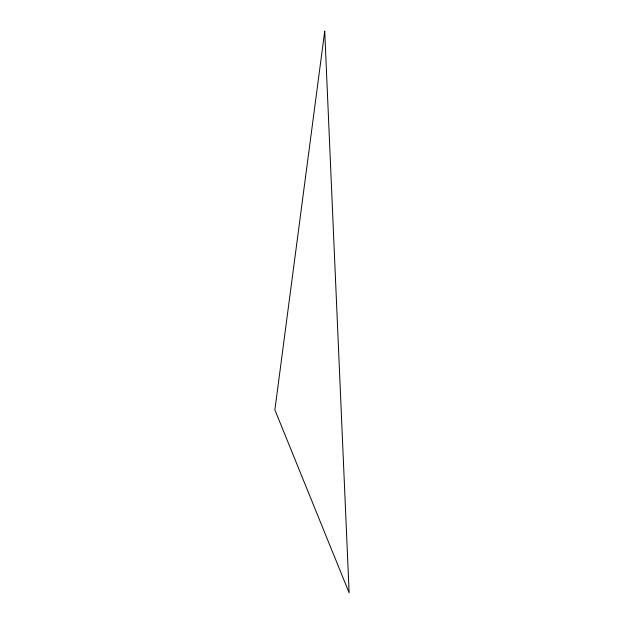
<?xml version="1.0" encoding="UTF-8"?>
<svg xmlns="http://www.w3.org/2000/svg" width="624" height="624" viewBox="0 0 624 624"><rect width="100%" height="100%" fill="white"/><g stroke="black" fill="none" stroke-linecap="round" stroke-linejoin="round"><path stroke-width="0.94" d="M324.722 31.2L274.872 409.867L349.128 592.8L324.722 31.2"/></g></svg>
